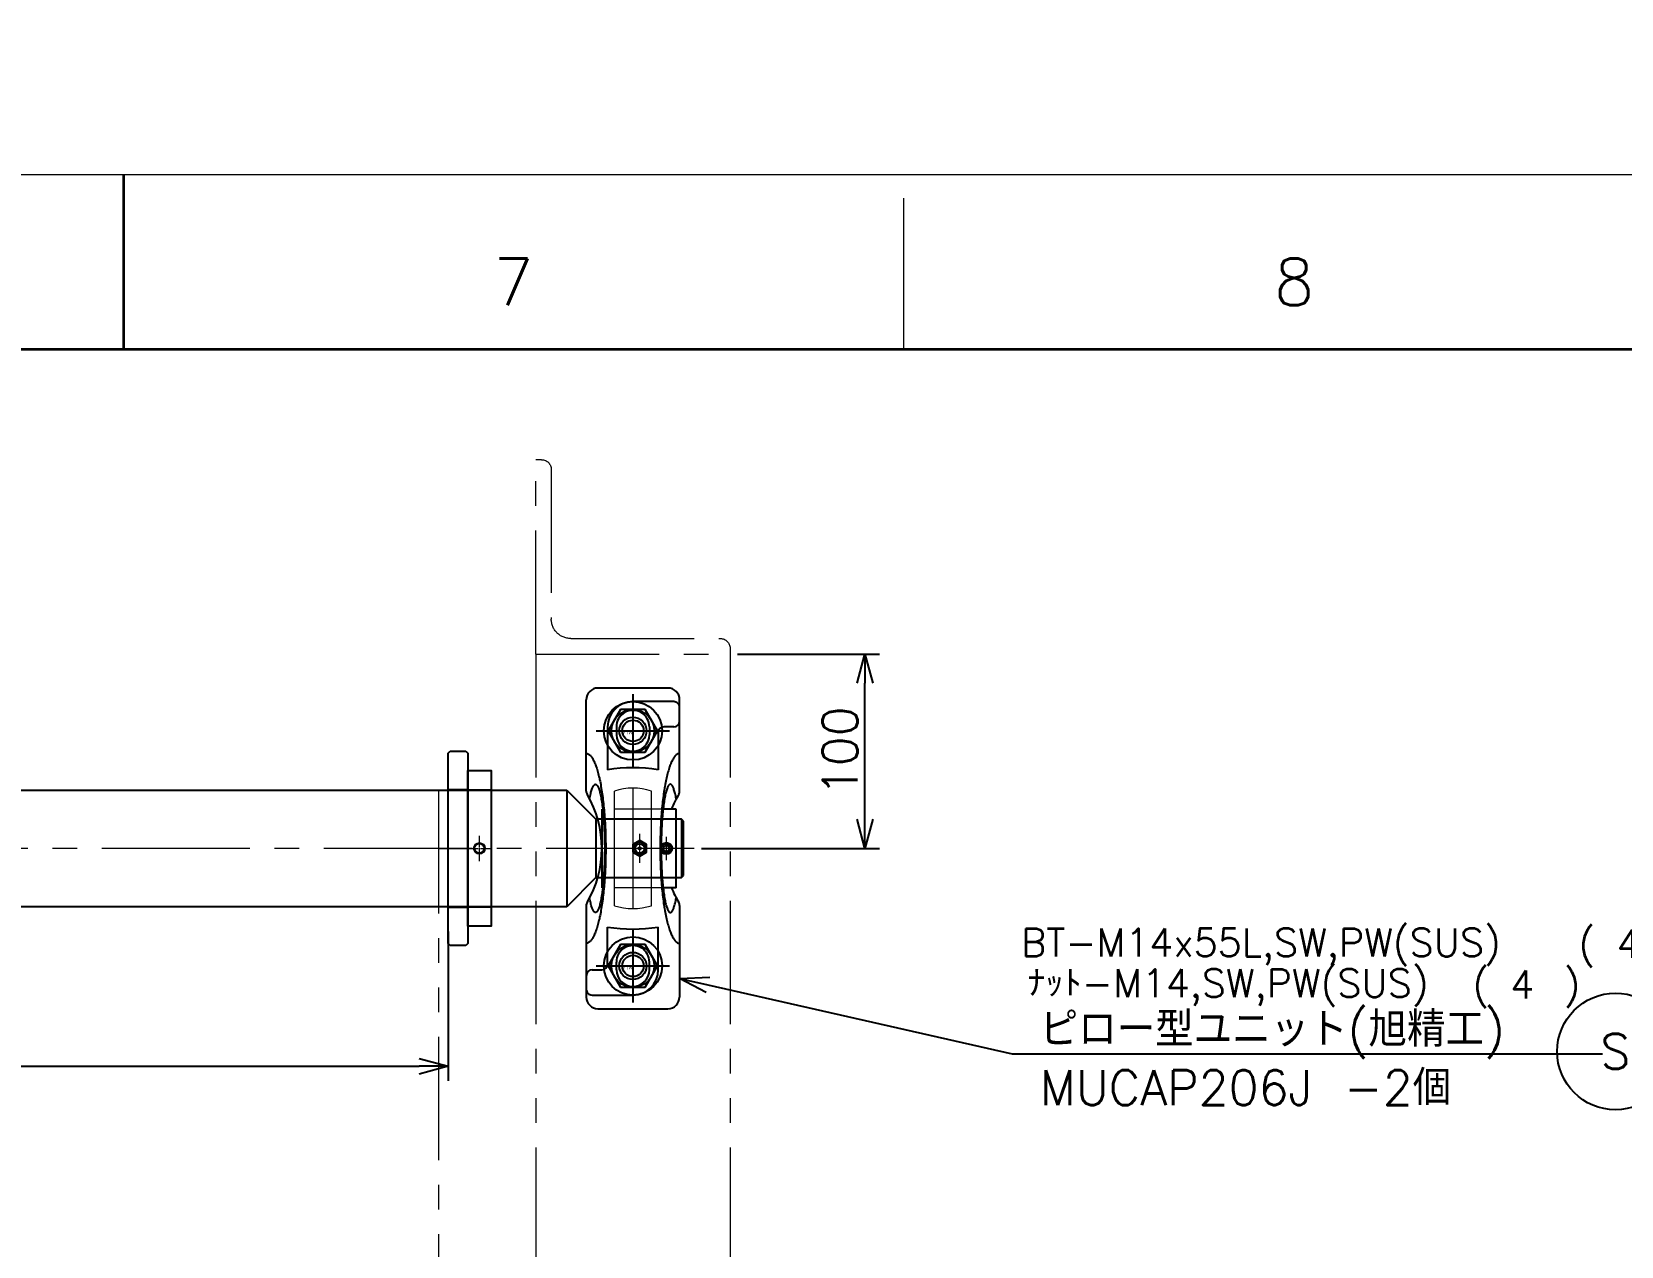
# Model space of a CAD drawing. Header units: millimetres. Extents: x -8731 to 85711, y -14522 to 31379.
# Drawn here: x 35277 to 36095, y 3268 to 3893 of the extents above; entities that cross this region are included whole.
import ezdxf
from ezdxf import colors
from ezdxf.entities.mleader import LeaderData, LeaderLine
from ezdxf.enums import TextEntityAlignment as Align
from ezdxf.math import Vec2, Vec3

# ---------------------------------------------------------------- set-up
doc = ezdxf.new("R2010")
doc.units = ezdxf.units.MM
doc.header["$LTSCALE"] = 4
doc.header["$PDMODE"] = 99
doc.header["$PDSIZE"] = 1
for name, pattern in [('CENTER2', [28.575, 19.05, -3.175, 3.175, -3.175]), ('HIDDEN', [9.525, 6.35, -3.175]), ('HIDDEN2', [4.7625, 3.175, -1.5875]), ('PHANTOM2', [31.75, 15.875, -3.175, 3.175, -3.175, 3.175, -3.175])]:
    doc.linetypes.add(name, pattern=pattern)
for name, color, linetype, lineweight in [('01_NORMAL', 7, 'Continuous', 25), ('02_SLIM', 4, 'Continuous', 13), ('03_かくれ線', 6, 'HIDDEN2', 13), ('04_HIDDEN', 2, 'HIDDEN', 13), ('04_中心線', 1, 'CENTER2', 9), ('05_CENTER', 4, 'CENTER2', 13), ('06_PHANTOM', 2, 'PHANTOM2', 13), ('07_TEXT', 3, 'Continuous', 13), ('08_DIM', 3, 'Continuous', 13), ('90_FRAME', 5, 'Continuous', 35)]:
    doc.layers.add(name, color=color, linetype=linetype, lineweight=lineweight)
doc.layers.add('10_DRAFT', color=8, linetype='Continuous', lineweight=0, plot=False)
doc.layers.add('91_BLANK', color=5, linetype='Continuous', lineweight=0, plot=False)
doc.styles.add('KANJI0', font='txt.shx', dxfattribs={"width": 0.9, "height": 30, "bigfont": 'bigfont'})
doc.styles.add('KSS_TXT', font='txt.shx', dxfattribs={"bigfont": 'extfont2.shx'})
doc.styles.get("Standard").update_dxf_attribs({"font": 'txt.shx', "bigfont": 'extfont2.shx'})
doc.dimstyles.new('KSS_DIM', dxfattribs={"dimscale": 3, "dimtxt": 3, "dimasz": 2.5, "dimexe": 1.25, "dimexo": 0.625, "dimtad": 1, "dimdsep": 46, "dimtxsty": 'KSS_TXT', "dimblk": 'OPEN30', "dimcen": 0, "dimazin": 2, "dimtfac": 0.75, "dimtmove": 0, "dimatfit": 3, "dimldrblk": 'OPEN30', "dimfxl": 1, "dimtolj": 1, "dimarcsym": 0})

# ---------------------------------------------------------------- blocks, each defined once
blk = doc.blocks.new('AM_BALLOON1')
at = {"transparency": 16777216}
blk.add_circle((0, 0), 5, dxfattribs=at)
blk.add_attdef('B_NUMBER', text='', height=3, dxfattribs=at).set_placement((0, 0), align=Align.MIDDLE_CENTER)
blk = doc.blocks.new('_OPEN')
at = {"color": 0, "linetype": 'ByBlock'}
for p, q in [((-1, 0.167), (0, 0)), ((0, 0), (-1, -0.167)), ((0, 0), (-1, 0))]:
    blk.add_line(p, q, dxfattribs=at)
blk = doc.blocks.new('M14Nv_1_1_1')
at = {"color": 0, "linetype": 'CENTER2'}
for p, q in [((0, -18.89), (0, 18.89)), ((18.89, 0), (-18.89, 0))]:
    blk.add_line(p, q, dxfattribs=at)
at = {"color": 0}
for p, q in [((-6.35, 11), (-12.7, 0)), ((6.35, 11), (-6.35, 11)), ((12.7, 0), (6.35, 11)), ((-12.7, 0), (-6.35, -11)), ((6.35, -11), (12.7, 0)), ((-6.35, -11), (6.35, -11))]:
    blk.add_line(p, q, dxfattribs=at)
for radius in [15, 11, 7, 5.5]:
    blk.add_circle((0, 0), radius, dxfattribs=at)
at = {"layer": '10_DRAFT', "ltscale": 3, "style": 'KANJI0', "width": 0.82}
blk.add_text('Ｍ１４', height=1.5, dxfattribs=at).set_placement((0.39, 0.1))
blk = doc.blocks.new('MUCAP206Jc_1_1_1')
at = {"color": 0}
for p, q in [((-82.5, 18), (-82.5, -18)), ((-29.39, 24), (-76.5, 24)), ((-75.5, 21), (-75.5, 0)), ((-62.5, 21), (-62.5, 16)), ((29.39, 24), (76.5, 24)), ((82.5, -18), (82.5, 18)), ((-62.5, 8.5), (-58.5, 8.5)), ((-59.5, 13), (-40.48, 13)), ((-20.25, 15.9), (20.25, 15.9)), ((-20.25, 15.53), (-20.25, 15.9)), ((20.25, 15.53), (20.25, 15.9)), ((62.5, 13), (40.48, 13)), ((62.5, 8.5), (58.5, 8.5)), ((75.5, -21), (75.5, 0)), ((-62.5, -8.5), (-58.5, -8.5)), ((-62.5, -13), (-40.48, -13)), ((-20.25, -22.2), (-20.25, -15.53)), ((20.25, -22.2), (20.25, -15.53)), ((59.5, -13), (40.48, -13)), ((62.5, -8.5), (58.5, -8.5)), ((62.5, -21), (62.5, -16)), ((-29.39, -24), (-76.5, -24)), ((-20.25, -22.2), (20.25, -22.2)), ((29.39, -24), (76.5, -24))]:
    blk.add_line(p, q, dxfattribs=at)
for points in [[(-2.02, 0), (-4.04, -3.5), (-2.02, -7), (2.02, -7), (4.04, -3.5), (2.02, 0)], [(-0.87, -15.7), (-1.73, -17.2), (-0.87, -18.7), (0.87, -18.7), (1.73, -17.2), (0.87, -15.7)]]:
    blk.add_lwpolyline(points, close=True, dxfattribs=at)
for points in [[(48.83, 24, 0), (48.82, 23.75, 0), (48.77, 23.51, 0), (48.7, 23.26, 0), (48.6, 23.02, 0), (48.46, 22.78, 0), (48.3, 22.53, 0), (48.11, 22.29, 0), (47.89, 22.05, 0), (47.64, 21.81, 0), (47.37, 21.57, 0), (47.06, 21.33, 0), (46.73, 21.1, 0), (46.37, 20.86, 0), (45.98, 20.63, 0), (45.56, 20.4, 0), (45.11, 20.17, 0), (44.64, 19.95, 0), (44.14, 19.72, 0), (43.62, 19.5, 0), (43.07, 19.29, 0), (42.49, 19.07, 0), (41.88, 18.86, 0), (41.26, 18.65, 0), (40.6, 18.44, 0), (39.92, 18.24, 0), (39.22, 18.04, 0), (38.5, 17.85, 0), (37.75, 17.66, 0), (36.98, 17.47, 0), (36.18, 17.28, 0), (35.37, 17.11, 0), (34.53, 16.93, 0), (33.67, 16.76, 0), (32.79, 16.59, 0), (31.9, 16.43, 0), (30.98, 16.27, 0), (30.04, 16.12, 0), (29.09, 15.97, 0), (28.12, 15.82, 0), (27.13, 15.68, 0), (26.12, 15.55, 0), (25.1, 15.42, 0), (24.07, 15.3, 0), (23.02, 15.18, 0), (21.96, 15.07, 0), (20.88, 14.96, 0), (19.79, 14.86, 0), (18.69, 14.76, 0), (17.57, 14.67, 0), (16.45, 14.58, 0), (15.32, 14.51, 0), (14.17, 14.43, 0), (13.02, 14.36, 0), (11.87, 14.3, 0), (10.7, 14.24, 0), (9.53, 14.19, 0), (8.35, 14.15, 0), (7.17, 14.11, 0), (5.98, 14.07, 0), (4.79, 14.05, 0), (3.59, 14.03, 0), (2.4, 14.01, 0), (1.2, 14, 0), (0, 14, 0), (-1.2, 14, 0), (-2.4, 14.01, 0), (-3.59, 14.03, 0), (-4.79, 14.05, 0), (-5.98, 14.07, 0), (-7.17, 14.11, 0), (-8.35, 14.15, 0), (-9.53, 14.19, 0), (-10.7, 14.24, 0), (-11.87, 14.3, 0), (-13.02, 14.36, 0), (-14.17, 14.43, 0), (-15.32, 14.51, 0), (-16.45, 14.58, 0), (-17.57, 14.67, 0), (-18.69, 14.76, 0), (-19.79, 14.86, 0), (-20.88, 14.96, 0), (-21.96, 15.07, 0), (-23.02, 15.18, 0), (-24.07, 15.3, 0), (-25.1, 15.42, 0), (-26.12, 15.55, 0), (-27.13, 15.68, 0), (-28.12, 15.82, 0), (-29.09, 15.97, 0), (-30.04, 16.12, 0), (-30.98, 16.27, 0), (-31.9, 16.43, 0), (-32.79, 16.59, 0), (-33.67, 16.76, 0), (-34.53, 16.93, 0), (-35.37, 17.11, 0), (-36.18, 17.28, 0), (-36.98, 17.47, 0), (-37.75, 17.66, 0), (-38.5, 17.85, 0), (-39.22, 18.04, 0), (-39.92, 18.24, 0), (-40.6, 18.44, 0), (-41.26, 18.65, 0), (-41.88, 18.86, 0), (-42.49, 19.07, 0), (-43.07, 19.29, 0), (-43.62, 19.5, 0), (-44.14, 19.72, 0), (-44.64, 19.95, 0), (-45.11, 20.17, 0), (-45.56, 20.4, 0), (-45.98, 20.63, 0), (-46.37, 20.86, 0), (-46.73, 21.1, 0), (-47.06, 21.33, 0), (-47.37, 21.57, 0), (-47.64, 21.81, 0), (-47.89, 22.05, 0), (-48.11, 22.29, 0), (-48.3, 22.53, 0), (-48.46, 22.78, 0), (-48.6, 23.02, 0), (-48.7, 23.26, 0), (-48.77, 23.51, 0), (-48.82, 23.75, 0), (-48.83, 24, 0)], [(25.5, 22.27, 0), (26.23, 22.14, 0), (26.92, 22, 0), (27.57, 21.87, 0), (28.2, 21.73, 0), (28.78, 21.58, 0), (29.33, 21.43, 0), (29.85, 21.28, 0), (30.33, 21.13, 0), (30.77, 20.98, 0), (31.17, 20.82, 0), (31.53, 20.66, 0), (31.86, 20.5, 0), (32.14, 20.34, 0), (32.38, 20.18, 0), (32.59, 20.01, 0), (32.75, 19.85, 0), (32.87, 19.68, 0), (32.95, 19.51, 0), (33, 19.35, 0), (32.99, 19.18, 0), (32.95, 19.01, 0), (32.87, 18.85, 0), (32.75, 18.68, 0), (32.58, 18.51, 0), (32.38, 18.35, 0), (32.13, 18.19, 0), (31.85, 18.02, 0), (31.52, 17.86, 0), (31.16, 17.7, 0), (30.75, 17.55, 0), (30.31, 17.39, 0), (29.83, 17.24, 0), (29.32, 17.09, 0), (28.76, 16.94, 0), (28.18, 16.8, 0), (27.55, 16.66, 0), (26.89, 16.52, 0), (26.2, 16.39, 0), (25.48, 16.26, 0), (24.72, 16.13, 0), (23.94, 16.01, 0), (23.12, 15.89, 0), (22.28, 15.77, 0), (21.4, 15.66, 0), (20.5, 15.56, 0), (19.58, 15.45, 0), (18.63, 15.36, 0), (17.66, 15.27, 0), (16.66, 15.18, 0), (15.65, 15.1, 0), (14.61, 15.02, 0), (13.56, 14.95, 0), (12.49, 14.88, 0), (11.4, 14.82, 0), (10.3, 14.77, 0), (9.19, 14.72, 0), (8.07, 14.67, 0), (6.93, 14.64, 0), (5.79, 14.6, 0), (4.64, 14.58, 0), (3.49, 14.56, 0), (2.33, 14.54, 0), (1.16, 14.53, 0), (0, 14.53, 0), (-1.16, 14.53, 0), (-2.33, 14.54, 0), (-3.49, 14.56, 0), (-4.64, 14.58, 0), (-5.79, 14.6, 0), (-6.93, 14.64, 0), (-8.07, 14.67, 0), (-9.19, 14.72, 0), (-10.3, 14.77, 0), (-11.4, 14.82, 0), (-12.49, 14.88, 0), (-13.56, 14.95, 0), (-14.61, 15.02, 0), (-15.65, 15.1, 0), (-16.66, 15.18, 0), (-17.66, 15.27, 0), (-18.63, 15.36, 0), (-19.58, 15.45, 0), (-20.5, 15.56, 0), (-21.4, 15.66, 0), (-22.28, 15.77, 0), (-23.12, 15.89, 0), (-23.94, 16.01, 0), (-24.72, 16.13, 0), (-25.48, 16.26, 0), (-26.2, 16.39, 0), (-26.89, 16.52, 0), (-27.55, 16.66, 0), (-28.18, 16.8, 0), (-28.76, 16.94, 0), (-29.32, 17.09, 0), (-29.83, 17.24, 0), (-30.31, 17.39, 0), (-30.75, 17.55, 0), (-31.16, 17.7, 0), (-31.52, 17.86, 0), (-31.85, 18.02, 0), (-32.13, 18.19, 0), (-32.38, 18.35, 0), (-32.58, 18.51, 0), (-32.75, 18.68, 0), (-32.87, 18.85, 0), (-32.95, 19.01, 0), (-32.99, 19.18, 0), (-33, 19.35, 0), (-32.95, 19.51, 0), (-32.87, 19.68, 0), (-32.75, 19.85, 0), (-32.59, 20.01, 0), (-32.38, 20.18, 0), (-32.14, 20.34, 0), (-31.86, 20.5, 0), (-31.53, 20.66, 0), (-31.17, 20.82, 0), (-30.77, 20.98, 0), (-30.33, 21.13, 0), (-29.85, 21.28, 0), (-29.33, 21.43, 0), (-28.78, 21.58, 0), (-28.2, 21.73, 0), (-27.57, 21.87, 0), (-26.92, 22, 0), (-26.23, 22.14, 0), (-25.5, 22.27, 0)], [(48.83, -24, 0), (48.82, -23.75, 0), (48.77, -23.51, 0), (48.7, -23.26, 0), (48.6, -23.02, 0), (48.46, -22.78, 0), (48.3, -22.53, 0), (48.11, -22.29, 0), (47.89, -22.05, 0), (47.64, -21.81, 0), (47.37, -21.57, 0), (47.06, -21.33, 0), (46.73, -21.1, 0), (46.37, -20.86, 0), (45.98, -20.63, 0), (45.56, -20.4, 0), (45.11, -20.17, 0), (44.64, -19.95, 0), (44.14, -19.72, 0), (43.62, -19.5, 0), (43.07, -19.29, 0), (42.49, -19.07, 0), (41.88, -18.86, 0), (41.26, -18.65, 0), (40.6, -18.44, 0), (39.92, -18.24, 0), (39.22, -18.04, 0), (38.5, -17.85, 0), (37.75, -17.66, 0), (36.98, -17.47, 0), (36.18, -17.28, 0), (35.37, -17.11, 0), (34.53, -16.93, 0), (33.67, -16.76, 0), (32.79, -16.59, 0), (31.9, -16.43, 0), (30.98, -16.27, 0), (30.04, -16.12, 0), (29.09, -15.97, 0), (28.12, -15.82, 0), (27.13, -15.69, 0), (26.12, -15.55, 0), (25.1, -15.42, 0), (24.07, -15.3, 0), (23.02, -15.18, 0), (21.96, -15.07, 0), (20.88, -14.96, 0), (19.79, -14.86, 0), (18.69, -14.76, 0), (17.57, -14.67, 0), (16.45, -14.59, 0), (15.32, -14.51, 0), (14.17, -14.43, 0), (13.02, -14.36, 0), (11.87, -14.3, 0), (10.7, -14.24, 0), (9.53, -14.19, 0), (8.35, -14.15, 0), (7.17, -14.11, 0), (5.98, -14.08, 0), (4.79, -14.05, 0), (3.59, -14.03, 0), (2.4, -14.01, 0), (1.2, -14, 0), (0, -14, 0), (-1.2, -14, 0), (-2.4, -14.01, 0), (-3.59, -14.03, 0), (-4.79, -14.05, 0), (-5.98, -14.08, 0), (-7.17, -14.11, 0), (-8.35, -14.15, 0), (-9.53, -14.19, 0), (-10.7, -14.24, 0), (-11.87, -14.3, 0), (-13.02, -14.36, 0), (-14.17, -14.43, 0), (-15.32, -14.51, 0), (-16.45, -14.59, 0), (-17.57, -14.67, 0), (-18.69, -14.76, 0), (-19.79, -14.86, 0), (-20.88, -14.96, 0), (-21.96, -15.07, 0), (-23.02, -15.18, 0), (-24.07, -15.3, 0), (-25.1, -15.42, 0), (-26.12, -15.55, 0), (-27.13, -15.69, 0), (-28.12, -15.82, 0), (-29.09, -15.97, 0), (-30.04, -16.12, 0), (-30.98, -16.27, 0), (-31.9, -16.43, 0), (-32.79, -16.59, 0), (-33.67, -16.76, 0), (-34.53, -16.93, 0), (-35.37, -17.11, 0), (-36.18, -17.28, 0), (-36.98, -17.47, 0), (-37.75, -17.66, 0), (-38.5, -17.85, 0), (-39.22, -18.04, 0), (-39.92, -18.24, 0), (-40.6, -18.44, 0), (-41.26, -18.65, 0), (-41.88, -18.86, 0), (-42.49, -19.07, 0), (-43.07, -19.29, 0), (-43.62, -19.5, 0), (-44.14, -19.72, 0), (-44.64, -19.95, 0), (-45.11, -20.17, 0), (-45.56, -20.4, 0), (-45.98, -20.63, 0), (-46.37, -20.86, 0), (-46.73, -21.1, 0), (-47.06, -21.33, 0), (-47.37, -21.57, 0), (-47.64, -21.81, 0), (-47.89, -22.05, 0), (-48.11, -22.29, 0), (-48.3, -22.53, 0), (-48.46, -22.78, 0), (-48.6, -23.02, 0), (-48.7, -23.26, 0), (-48.77, -23.51, 0), (-48.82, -23.75, 0), (-48.83, -24, 0)], [(25.5, -22.27, 0), (26.23, -22.14, 0), (26.92, -22, 0), (27.57, -21.87, 0), (28.2, -21.73, 0), (28.78, -21.58, 0), (29.33, -21.43, 0), (29.85, -21.28, 0), (30.33, -21.13, 0), (30.77, -20.98, 0), (31.17, -20.82, 0), (31.53, -20.66, 0), (31.86, -20.5, 0), (32.14, -20.34, 0), (32.38, -20.18, 0), (32.59, -20.01, 0), (32.75, -19.85, 0), (32.87, -19.68, 0), (32.95, -19.51, 0), (33, -19.35, 0), (32.99, -19.18, 0), (32.95, -19.01, 0), (32.87, -18.85, 0), (32.75, -18.68, 0), (32.58, -18.51, 0), (32.38, -18.35, 0), (32.13, -18.19, 0), (31.85, -18.02, 0), (31.52, -17.86, 0), (31.16, -17.71, 0), (30.75, -17.55, 0), (30.31, -17.39, 0), (29.83, -17.24, 0), (29.32, -17.09, 0), (28.76, -16.95, 0), (28.18, -16.8, 0), (27.55, -16.66, 0), (26.89, -16.52, 0), (26.2, -16.39, 0), (25.48, -16.26, 0), (24.72, -16.13, 0), (23.94, -16.01, 0), (23.12, -15.89, 0), (22.28, -15.77, 0), (21.4, -15.66, 0), (20.5, -15.56, 0), (19.58, -15.45, 0), (18.63, -15.36, 0), (17.66, -15.27, 0), (16.66, -15.18, 0), (15.65, -15.1, 0), (14.61, -15.02, 0), (13.56, -14.95, 0), (12.49, -14.88, 0), (11.4, -14.82, 0), (10.3, -14.77, 0), (9.19, -14.72, 0), (8.07, -14.68, 0), (6.93, -14.64, 0), (5.79, -14.6, 0), (4.64, -14.58, 0), (3.49, -14.56, 0), (2.33, -14.54, 0), (1.16, -14.53, 0), (0, -14.53, 0), (-1.16, -14.53, 0), (-2.33, -14.54, 0), (-3.49, -14.56, 0), (-4.64, -14.58, 0), (-5.79, -14.6, 0), (-6.93, -14.64, 0), (-8.07, -14.68, 0), (-9.19, -14.72, 0), (-10.3, -14.77, 0), (-11.4, -14.82, 0), (-12.49, -14.88, 0), (-13.56, -14.95, 0), (-14.61, -15.02, 0), (-15.65, -15.1, 0), (-16.66, -15.18, 0), (-17.66, -15.27, 0), (-18.63, -15.36, 0), (-19.58, -15.45, 0), (-20.5, -15.56, 0), (-21.4, -15.66, 0), (-22.28, -15.77, 0), (-23.12, -15.89, 0), (-23.94, -16.01, 0), (-24.72, -16.13, 0), (-25.48, -16.26, 0), (-26.2, -16.39, 0), (-26.89, -16.52, 0), (-27.55, -16.66, 0), (-28.18, -16.8, 0), (-28.76, -16.95, 0), (-29.32, -17.09, 0), (-29.83, -17.24, 0), (-30.31, -17.39, 0), (-30.75, -17.55, 0), (-31.16, -17.71, 0), (-31.52, -17.86, 0), (-31.85, -18.02, 0), (-32.13, -18.19, 0), (-32.38, -18.35, 0), (-32.58, -18.51, 0), (-32.75, -18.68, 0), (-32.87, -18.85, 0), (-32.95, -19.01, 0), (-32.99, -19.18, 0), (-33, -19.35, 0), (-32.95, -19.51, 0), (-32.87, -19.68, 0), (-32.75, -19.85, 0), (-32.59, -20.01, 0), (-32.38, -20.18, 0), (-32.14, -20.34, 0), (-31.86, -20.5, 0), (-31.53, -20.66, 0), (-31.17, -20.82, 0), (-30.77, -20.98, 0), (-30.33, -21.13, 0), (-29.85, -21.28, 0), (-29.33, -21.43, 0), (-28.78, -21.58, 0), (-28.2, -21.73, 0), (-27.57, -21.87, 0), (-26.92, -22, 0), (-26.23, -22.14, 0), (-25.5, -22.27, 0)]]:
    blk.add_polyline3d(points, dxfattribs=at)
for centre, radius in [((0, -3.5), 3.3), ((0, -3.5), 2.4), ((0, -3.5), 0.555), ((0, -17.2), 3), ((0, -17.2), 2.45)]:
    blk.add_circle(centre, radius, dxfattribs=at)
for centre, radius, start, end in [((-76.5, 18), 6, 90, 180), ((-72.5, 21), 3, 90, 180), ((-65.5, 21), 3, 0, 90), ((-29.39, 21), 3, 59.54969, 90), ((0, 71), 55, 239.54969, 300.45031), ((29.39, 21), 3, 90, 120.45031), ((76.5, 18), 6, 0, 90), ((-62.5, 0), 8.5, 90, 270), ((-59.5, 16), 3, 180, 270), ((-58.5, 0), 8.5, 270, 90), ((41.5, 0), 83, 170.98886, 189.01114), ((-41.5, 0), 83, 350.98886, 9.01114), ((58.5, 0), 8.5, 90, 270), ((62.5, 0), 13, 0, 90), ((62.5, 0), 8.5, 270, 90), ((-62.5, 0), 13, 180, 270), ((59.5, -16), 3, 0, 90), ((-76.5, -18), 6, 180, 270), ((-29.39, -21), 3, 270, 300.45031), ((0, -71), 55, 111.60353, 120.45031), ((0, -71), 55, 59.54969, 68.39647), ((29.39, -21), 3, 239.54969, 270), ((65.5, -21), 3, 180, 270), ((72.5, -21), 3, 270, 0), ((76.5, -18), 6, 270, 0)]:
    blk.add_arc(centre, radius, start, end, dxfattribs=at)
at = {"layer": '04_HIDDEN', "color": 0}
for p, q in [((-20.25, -15.53), (-20.25, 15.53)), ((-15, -22.2), (-15, 15.9)), ((15, -22.2), (15, 15.9)), ((20.25, -15.53), (20.25, 15.53))]:
    blk.add_line(p, q, dxfattribs=at)
at = {"layer": '05_CENTER', "color": 0}
for p, q in [((-60.5, -12.34), (-60.5, 12.34)), ((60.5, -12.34), (60.5, 12.34)), ((-75.83, 0), (-45.17, 0)), ((75.83, 0), (45.17, 0)), ((-7.51, -3.5), (7.51, -3.5)), ((-6, -17.2), (6, -17.2))]:
    blk.add_line(p, q, dxfattribs=at)
at = {"layer": '10_DRAFT'}
for p, q in [((-29.51, 9.5), (29.51, 9.5)), ((0, -22.2), (0, 15.9)), ((31, 0), (-31, 0)), ((-29.51, -9.5), (29.51, -9.5))]:
    blk.add_line(p, q, dxfattribs=at)
for start, end in [(162.15448, 197.84552), (342.15448, 17.84552)]:
    blk.add_arc((0, 0), 31, start, end, dxfattribs=at)
blk = doc.blocks.new('A$C0EEF42D0_1_1')
at = {"color": 4, "rotation": 270}
blk.add_blockref('MUCAP206Jc_1_1_1', (0, -60.5), dxfattribs=at)
for p in [(0, 0), (0, -121)]:
    blk.add_blockref('M14Nv_1_1_1', p)
blk = doc.blocks.new('A$C448B04A9_1_1_1')
at = {"color": 0}
for p, q in [((3, 100), (0, 100)), ((0, 0), (0, 100)), ((8, 18), (8, 95)), ((0, 0), (100, 0)), ((95, 8), (18, 8)), ((100, 3), (100, 0))]:
    blk.add_line(p, q, dxfattribs=at)
for centre, radius, start, end in [((3, 95), 5, 0, 90), ((18, 18), 10, 180, 270), ((95, 3), 5, 0, 90)]:
    blk.add_arc(centre, radius, start, end, dxfattribs=at)
blk = doc.blocks.new('_Open30')
at = {"color": 0, "linetype": 'ByBlock', "lineweight": -2}
for p, q in [((-1, 0.268), (0, 0)), ((0, 0), (-1, -0.268)), ((0, 0), (-1, 0))]:
    blk.add_line(p, q, dxfattribs=at)
blk = doc.blocks.new('*D3802')
at = {"layer": '08_DIM', "color": 0, "lineweight": -2, "transparency": 16777216}
for p, q in [((33581.05, 3430.42), (33581.05, 3353.56)), ((35491.05, 3430.42), (35491.05, 3353.56)), ((33596.05, 3361.06), (35476.05, 3361.06))]:
    blk.add_line(p, q, dxfattribs=at)
at = {"layer": 'Defpoints', "color": 0, "transparency": 16777216}
for p in [(33581.05, 3434.17), (35491.05, 3434.17), (35491.05, 3361.06)]:
    blk.add_point(p, dxfattribs=at)
at = {"layer": '08_DIM', "color": 0, "lineweight": -2, "transparency": 16777216, "xscale": 15, "yscale": 15, "zscale": 15, "rotation": 180}
blk.add_blockref('_Open30', (33581.05, 3361.06), dxfattribs=at)
at = {"layer": '08_DIM', "color": 0, "lineweight": -2, "transparency": 16777216, "xscale": 15, "yscale": 15, "zscale": 15}
blk.add_blockref('_Open30', (35491.05, 3361.06), dxfattribs=at)
at = {"layer": '08_DIM', "color": 0, "transparency": 16777216, "char_height": 18, "attachment_point": 5, "style": 'KSS_TXT'}
for s, insert in [('\\A1;1910', (34536.05, 3373.81)), ('\\A1;(スナップ軸③幅)', (34536.05, 3348.31))]:
    blk.add_mtext(s, dxfattribs=dict(at, insert=insert))
blk = doc.blocks.new('*D3807')
at = {"layer": '08_DIM', "color": 0, "lineweight": -2, "transparency": 16777216}
for p, q in [((35639.8, 3573.17), (35712.93, 3573.17)), ((35705.43, 3488.17), (35705.43, 3558.17)), ((35621.34, 3473.17), (35712.93, 3473.17))]:
    blk.add_line(p, q, dxfattribs=at)
at = {"layer": 'Defpoints', "color": 0, "transparency": 16777216}
for p in [(35636.05, 3573.17), (35705.43, 3573.17), (35617.59, 3473.17)]:
    blk.add_point(p, dxfattribs=at)
at = {"layer": '08_DIM', "color": 0, "lineweight": -2, "transparency": 16777216, "xscale": 15, "yscale": 15, "zscale": 15}
for p, rotation in [((35705.43, 3573.17), 90), ((35705.43, 3473.17), 270)]:
    blk.add_blockref('_Open30', p, dxfattribs=dict(at, rotation=rotation))
at = {"layer": '08_DIM', "color": 0, "transparency": 16777216, "insert": (35692.68, 3523.17), "char_height": 18, "attachment_point": 5, "rotation": 90, "style": 'KSS_TXT'}
blk.add_mtext('\\A1;100', dxfattribs=at)
blk = doc.blocks.new('*U7')
at = {"layer": '07_TEXT', "color": 0, "style": 'KSS_TXT'}
for s, p in [('(', (61.63, 0.87)), (')', (71.4, 0.87))]:
    blk.add_text(s, height=3, dxfattribs=at).set_placement(p)
blk.add_attdef('補助材料名', (1.87, 1), '', height=3, dxfattribs=at)
blk.add_attdef('個数', text='', height=3, dxfattribs=at).set_placement((66.99, 0.87), align=Align.CENTER)
blk = doc.blocks.new('*U8')
at = {"layer": '07_TEXT', "color": 0, "style": 'KSS_TXT'}
for s, p in [('(', (49.58, 0.87)), (')', (59.35, 0.87))]:
    blk.add_text(s, height=3, dxfattribs=at).set_placement(p)
blk.add_attdef('補助材料名', (1.87, 1), '', height=3, dxfattribs=at)
blk.add_attdef('個数', text='', height=3, dxfattribs=at).set_placement((54.94, 0.87), align=Align.CENTER)
blk = doc.blocks.new('*U4513')
at = {"layer": '04_中心線', "color": 0, "linetype": 'CENTER2', "transparency": 16777216}
for p, q in [((-6.5, 0), (-0.6, 0)), ((0, 0.6), (0, 6.5)), ((0.6, 0), (6.5, 0)), ((0, -6.5), (0, -0.6))]:
    blk.add_line(p, q, dxfattribs=at)
at = {"layer": '04_中心線', "color": 0, "linetype": 'Continuous', "transparency": 16777216}
for p, q in [((-0.3, 0), (0.3, 0)), ((0, -0.3), (0, 0.3))]:
    blk.add_line(p, q, dxfattribs=at)

msp = doc.modelspace()

# ---------------------------------------------------------------- linework, layer by layer
at = {"color": 0}
for p, q in [((35552.04973, 3503.17419), (35567.04973, 3488.17419)), ((35552.04973, 3503.17419), (35552.04973, 3443.17419)), ((35567.04973, 3488.17419), (35567.04973, 3458.17419)), ((35611.04973, 3488.17419), (35567.04973, 3488.17419)), ((35612.04973, 3487.17419), (35611.04973, 3488.17419)), ((35612.04973, 3459.17419), (35612.04973, 3487.17419)), ((35567.04973, 3458.17419), (35552.04973, 3443.17419)), ((35567.04973, 3458.17419), (35611.04973, 3458.17419)), ((35611.04973, 3458.17419), (35612.04973, 3459.17419))]:
    msp.add_line(p, q, dxfattribs=at)
msp.add_line((35611.04973, 3488.17419), (35611.04973, 3458.17419))
msp.add_lwpolyline([(35501.04973, 3433.17419), (35501.04973, 3513.17419), (35513.04973, 3513.17419), (35513.04973, 3433.17419)], close=True)
for points in [[(33520.04973, 3503.17419), (35552.04973, 3503.17419)], [(35552.04973, 3443.17419), (33520.04973, 3443.17419)]]:
    msp.add_lwpolyline(points, dxfattribs=at)
msp.add_circle((35507.04973, 3473.17419), 2.5)
at = {"layer": '01_NORMAL'}
for p, q in [((35491.04973, 3522.17419), (35492.04973, 3523.17419)), ((35491.04973, 3424.17419), (35491.04973, 3522.17419)), ((35492.04973, 3523.17419), (35500.04973, 3523.17419)), ((35500.04973, 3523.17419), (35501.04973, 3522.17419)), ((35501.04973, 3522.17419), (35501.04973, 3424.17419)), ((35492.04973, 3423.17419), (35491.04973, 3424.17419)), ((35500.04973, 3423.17419), (35492.04973, 3423.17419)), ((35501.04973, 3424.17419), (35500.04973, 3423.17419))]:
    msp.add_line(p, q, dxfattribs=at)
at = {"layer": '02_SLIM'}
msp.add_circle((35507.04973, 3473.17419), 3, dxfattribs=at)
at = {"layer": '03_かくれ線'}
for p, q in [((35501.04973, 3503.42419), (35513.04973, 3503.42419)), ((35501.04973, 3442.92419), (35513.04973, 3442.92419))]:
    msp.add_line(p, q, dxfattribs=at)
at = {"layer": '04_HIDDEN'}
for p, q in [((35491.04973, 3503.67419), (35501.04973, 3503.67419)), ((35491.04973, 3442.67419), (35501.04973, 3442.67419))]:
    msp.add_line(p, q, dxfattribs=at)
at = {"layer": '05_CENTER'}
for p, q in [((35617.58846, 3473.17419), (33454.51099, 3473.17419)), ((35486.04973, 3473.17419), (35506.04973, 3473.17419))]:
    msp.add_line(p, q, dxfattribs=at)
at = {"layer": '06_PHANTOM'}
for p, q in [((35536.04976, 3573.17419), (35536.04976, 1792.08992)), ((35636.04976, 3573.17419), (35636.04976, 1792.08992))]:
    msp.add_line(p, q, dxfattribs=at)
at = {"layer": '06_PHANTOM', "color": 6}
msp.add_lwpolyline([(33586.04973, 856.91057), (33586.04973, 3503.17419), (35486.04973, 3503.17419), (35486.04973, 856.91057)], close=True, dxfattribs=at)
at = {"layer": '90_FRAME'}
msp.add_line((35323.8686, 3819.72391), (35323.8686, 3729.95234), dxfattribs=at)
at = {"layer": '90_FRAME', "color": 4, "lineweight": 13}
msp.add_line((35725.46903, 3729.95234), (35725.46903, 3807.72391), dxfattribs=at)
at = {"layer": '90_FRAME'}
msp.add_lwpolyline([(32994.68951, 399.62898), (37653.04768, 399.62898), (37653.04768, 3729.95234), (32994.68951, 3729.95234)], close=True, dxfattribs=at)
at = {"layer": '91_BLANK'}
msp.add_lwpolyline([(32761.61409, 322.20511), (37730.81925, 322.20511), (37730.81925, 3819.72391), (32761.61409, 3819.72391)], close=True, dxfattribs=at)

# ---------------------------------------------------------------- block references
at = {"rotation": 180}
msp.add_blockref('A$C0EEF42D0_1_1', (35586.04973, 3412.67419), dxfattribs=at)
at = {"layer": '04_中心線', "linetype": 'CENTER2'}
msp.add_blockref('*U4513', (35507.04973, 3473.17419), dxfattribs=at)
at = {"layer": '06_PHANTOM', "xscale": -1, "rotation": 270}
msp.add_blockref('A$C448B04A9_1_1_1', (35536.04974, 3573.17419), dxfattribs=at)
at = {"layer": '08_DIM', "color": 15, "xscale": 4.8, "yscale": 4.8, "zscale": 4.8}
for name, p, values in [('*U7', (35776.74077, 3412.69805), {'補助材料名': 'BT-M14x55L,SW,PW(SUS)', '個数': '4'}), ('*U8', (35779.99242, 3391.82332), {'補助材料名': 'ﾅｯﾄ-M14,SW,PW(SUS)', '個数': '4'})]:
    msp.add_blockref(name, p, dxfattribs=at).add_auto_attribs(values)

# ---------------------------------------------------------------- texts
at = {"layer": '90_FRAME', "color": 0, "lineweight": 13, "style": 'KSS_TXT'}
for s, p in [('7', (35524.66881, 3745.44252)), ('8', (35926.26924, 3745.44252))]:
    msp.add_text(s, height=24, dxfattribs=at).set_placement(p, align=Align.BOTTOM_CENTER)

# ---------------------------------------------------------------- dimensions: what is measured, and where the dimension line sits
at = {"layer": '08_DIM'}
dim = msp.add_linear_dim(base=(35705.42755, 3573.17419), p1=(35617.58846, 3473.17419), p2=(35636.04974, 3573.17419), angle=90, dimstyle='KSS_DIM', override={"dimscale": 6}, dxfattribs=at)
dim.commit()
dim.dimension.update_dxf_attribs({"geometry": '*D3807', "text_midpoint": (35692.67755, 3523.17419)})
dim = msp.add_linear_dim(base=(35491.04973, 3361.06048), p1=(33581.04973, 3434.17419), p2=(35491.04973, 3434.17419), dimstyle='KSS_DIM', override={"dimscale": 6, "dimpost": '\\X(スナップ軸③幅)'}, dxfattribs=at)
dim.commit()
dim.dimension.update_dxf_attribs({"geometry": '*D3802', "text_midpoint": (34536.04973, 3373.81048)})

# ---------------------------------------------------------------- leaders
ml = msp.add_multileader_block('Standard', dxfattribs=at)
ml.set_content('AM_BALLOON1', color=256, scale=15)
ml.set_attribute('B_NUMBER', 'D', width=0)
ml.set_leader_properties(color=256, linetype='ByLayer', lineweight=-1)
ml.set_arrow_properties(name='OPEN')
ml.build(insert=Vec2(0, 0))
ml.multileader.update_dxf_attribs({"leader_type": 0, "has_dogleg": 0, "text_right_attachment_type": 6, "dogleg_length": 0, "arrow_head_size": 30, "scale": 15, "block_connection_type": 1})
ctx = ml.context
ctx.base_point, ctx.scale, ctx.char_height, ctx.arrow_head_size, ctx.landing_gap_size, ctx.plane_origin = Vec3(71378.15101, 6803.23474), 15, 60, 30, 30, Vec3(71378.15101, 6803.23474)
ctx.right_attachment, ctx.attachment_type = 6, 1
notes = []
notes.append((ctx, [(0, (0, 0, 0), (0, 0), (1, 0), 1, [])]))
ctx.block.insert = Vec3(71378.15101, 6803.23474)
ml = msp.add_multileader_block('Standard', dxfattribs=at)
ml.set_content('AM_BALLOON1', color=256, scale=8)
ml.set_attribute('B_NUMBER', 'BB', width=0)
ml.set_leader_properties(color=256, linetype='ByLayer', lineweight=-1)
ml.set_arrow_properties(name='OPEN')
ml.build(insert=Vec2(0, 0))
ml.multileader.update_dxf_attribs({"leader_type": 0, "has_dogleg": 0, "text_right_attachment_type": 6, "dogleg_length": 0, "arrow_head_size": 16, "scale": 8, "block_connection_type": 1})
ctx = ml.context
ctx.base_point, ctx.scale, ctx.char_height, ctx.arrow_head_size, ctx.landing_gap_size, ctx.plane_origin = Vec3(46325.59114, 4592.67863), 8, 32, 16, 16, Vec3(46325.59114, 4592.67863)
ctx.right_attachment, ctx.attachment_type = 6, 1
notes.append((ctx, [(0, (0, 0, 0), (0, 0), (1, 0), 1, [])]))
ctx.block.insert = Vec3(46325.59114, 4592.67863)
ml = msp.add_multileader_block('Standard', dxfattribs=at)
ml.set_content('AM_BALLOON1', color=256, scale=8)
ml.set_attribute('B_NUMBER', 'BH', width=0)
ml.set_leader_properties(color=256, linetype='ByLayer', lineweight=-1)
ml.set_arrow_properties(name='OPEN')
ml.build(insert=Vec2(0, 0))
ml.multileader.update_dxf_attribs({"leader_type": 0, "has_dogleg": 0, "text_right_attachment_type": 6, "dogleg_length": 0, "arrow_head_size": 16, "scale": 8, "block_connection_type": 1})
ctx = ml.context
ctx.base_point, ctx.scale, ctx.char_height, ctx.arrow_head_size, ctx.landing_gap_size, ctx.plane_origin = Vec3(46894.55259, 4592.54024), 8, 32, 16, 16, Vec3(46894.55259, 4592.54024)
ctx.right_attachment, ctx.attachment_type = 6, 1
notes.append((ctx, [(0, (0, 0, 0), (0, 0), (1, 0), 1, [])]))
ctx.block.insert = Vec3(46894.55259, 4592.54024)
ml = msp.add_multileader_block('Standard', dxfattribs=at)
ml.set_content('AM_BALLOON1', color=256, scale=8)
ml.set_attribute('B_NUMBER', 'BC', width=0)
ml.set_leader_properties(color=256, linetype='ByLayer', lineweight=-1)
ml.set_arrow_properties(name='OPEN')
ml.build(insert=Vec2(0, 0))
ml.multileader.update_dxf_attribs({"leader_type": 0, "has_dogleg": 0, "text_right_attachment_type": 6, "dogleg_length": 0, "arrow_head_size": 16, "scale": 8, "block_connection_type": 1})
ctx = ml.context
ctx.base_point, ctx.scale, ctx.char_height, ctx.arrow_head_size, ctx.landing_gap_size, ctx.plane_origin = Vec3(49608.5399, 4409.8042), 8, 32, 16, 16, Vec3(49608.5399, 4409.8042)
ctx.right_attachment, ctx.attachment_type = 6, 1
notes.append((ctx, [(0, (0, 0, 0), (0, 0), (1, 0), 1, [])]))
ctx.block.insert = Vec3(49608.5399, 4409.8042)
ml = msp.add_multileader_block('Standard', dxfattribs=at)
ml.set_content('AM_BALLOON1', color=256, scale=8)
ml.set_attribute('B_NUMBER', 'AS', width=0)
ml.set_leader_properties(color=256, linetype='ByLayer', lineweight=-1)
ml.set_arrow_properties(name='OPEN')
ml.build(insert=Vec2(0, 0))
ml.multileader.update_dxf_attribs({"leader_type": 0, "has_dogleg": 0, "text_right_attachment_type": 6, "dogleg_length": 0, "arrow_head_size": 16, "scale": 8, "block_connection_type": 1})
ctx = ml.context
ctx.base_point, ctx.scale, ctx.char_height, ctx.arrow_head_size, ctx.landing_gap_size, ctx.plane_origin = Vec3(49369.09934, 4301.67194), 8, 32, 16, 16, Vec3(49369.09934, 4301.67194)
ctx.right_attachment, ctx.attachment_type = 6, 1
notes.append((ctx, [(0, (0, 0, 0), (0, 0), (1, 0), 1, [])]))
ctx.block.insert = Vec3(49369.09934, 4301.67194)
ml = msp.add_multileader_block('Standard', dxfattribs=at)
ml.set_content('AM_BALLOON1', color=256, scale=8)
ml.set_attribute('B_NUMBER', 'BG', width=0)
ml.set_leader_properties(color=256, linetype='ByLayer', lineweight=-1)
ml.set_arrow_properties(name='OPEN')
ml.build(insert=Vec2(0, 0))
ml.multileader.update_dxf_attribs({"leader_type": 0, "has_dogleg": 0, "text_right_attachment_type": 6, "dogleg_length": 0, "arrow_head_size": 16, "scale": 8, "block_connection_type": 1})
ctx = ml.context
ctx.base_point, ctx.scale, ctx.char_height, ctx.arrow_head_size, ctx.landing_gap_size, ctx.plane_origin = Vec3(46157.19284, 4293.82122), 8, 32, 16, 16, Vec3(46157.19284, 4293.82122)
ctx.right_attachment, ctx.attachment_type = 6, 1
notes.append((ctx, [(0, (0, 0, 0), (0, 0), (1, 0), 1, [])]))
ctx.block.insert = Vec3(46157.19284, 4293.82122)
ml = msp.add_multileader_block('Standard', dxfattribs=at)
ml.set_content('AM_BALLOON1', color=256, scale=8)
ml.set_attribute('B_NUMBER', 'BE', width=0)
ml.set_leader_properties(color=256, linetype='ByLayer', lineweight=-1)
ml.set_arrow_properties(name='OPEN')
ml.build(insert=Vec2(0, 0))
ml.multileader.update_dxf_attribs({"leader_type": 0, "has_dogleg": 0, "text_right_attachment_type": 6, "dogleg_length": 0, "arrow_head_size": 16, "scale": 8, "block_connection_type": 1})
ctx = ml.context
ctx.base_point, ctx.scale, ctx.char_height, ctx.arrow_head_size, ctx.landing_gap_size, ctx.plane_origin = Vec3(49372.90878, 4160.77942), 8, 32, 16, 16, Vec3(49372.90878, 4160.77942)
ctx.right_attachment, ctx.attachment_type = 6, 1
notes.append((ctx, [(0, (0, 0, 0), (0, 0), (1, 0), 1, [])]))
ctx.block.insert = Vec3(49372.90878, 4160.77942)
ml = msp.add_multileader_block('Standard', dxfattribs=at)
ml.set_content('AM_BALLOON1', color=256, scale=8)
ml.set_attribute('B_NUMBER', 'AX', width=0)
ml.set_leader_properties(color=256, linetype='ByLayer', lineweight=-1)
ml.set_arrow_properties(name='OPEN')
ml.build(insert=Vec2(0, 0))
ml.multileader.update_dxf_attribs({"leader_type": 0, "has_dogleg": 0, "text_right_attachment_type": 6, "dogleg_length": 0, "arrow_head_size": 16, "scale": 8, "block_connection_type": 1})
ctx = ml.context
ctx.base_point, ctx.scale, ctx.char_height, ctx.arrow_head_size, ctx.landing_gap_size, ctx.plane_origin = Vec3(48710.5031, 3852.58785), 8, 32, 16, 16, Vec3(48710.5031, 3852.58785)
ctx.right_attachment, ctx.attachment_type = 6, 1
notes.append((ctx, [(0, (0, 0, 0), (0, 0), (1, 0), 1, [])]))
ctx.block.insert = Vec3(48710.5031, 3852.58785)
ml = msp.add_multileader_block('Standard', dxfattribs=at)
ml.set_content('AM_BALLOON1', color=256, scale=8)
ml.set_attribute('B_NUMBER', 'BA', width=0)
ml.set_leader_properties(color=256, linetype='ByLayer', lineweight=-1)
ml.set_arrow_properties(name='OPEN')
ml.build(insert=Vec2(0, 0))
ml.multileader.update_dxf_attribs({"leader_type": 0, "has_dogleg": 0, "text_right_attachment_type": 6, "dogleg_length": 0, "arrow_head_size": 16, "scale": 8, "block_connection_type": 1})
ctx = ml.context
ctx.base_point, ctx.scale, ctx.char_height, ctx.arrow_head_size, ctx.landing_gap_size, ctx.plane_origin = Vec3(47936.00164, 3642.76906), 8, 32, 16, 16, Vec3(47936.00164, 3642.76906)
ctx.right_attachment, ctx.attachment_type = 6, 1
notes.append((ctx, [(0, (0, 0, 0), (0, 0), (1, 0), 1, [])]))
ctx.block.insert = Vec3(47936.00164, 3642.76906)
ml = msp.add_multileader_block('Standard', dxfattribs=at)
ml.set_content('AM_BALLOON1', color=256, scale=15)
ml.set_attribute('B_NUMBER', 'A', width=0)
ml.set_leader_properties(color=256, linetype='ByLayer', lineweight=-1)
ml.set_arrow_properties(name='OPEN')
ml.build(insert=Vec2(0, 0))
ml.multileader.update_dxf_attribs({"leader_type": 0, "has_dogleg": 0, "text_right_attachment_type": 6, "dogleg_length": 0, "arrow_head_size": 30, "scale": 15, "block_connection_type": 1})
ctx = ml.context
ctx.base_point, ctx.scale, ctx.char_height, ctx.arrow_head_size, ctx.landing_gap_size, ctx.plane_origin = Vec3(74152.51725, 3585.67818), 15, 60, 30, 30, Vec3(74152.51725, 3585.67818)
ctx.right_attachment, ctx.attachment_type = 6, 1
notes.append((ctx, [(0, (0, 0, 0), (0, 0), (1, 0), 1, [])]))
ctx.block.insert = Vec3(74152.51725, 3585.67818)
ml = msp.add_multileader_block('Standard', dxfattribs=at)
ml.set_content('AM_BALLOON1', color=256, scale=8)
ml.set_attribute('B_NUMBER', 'AZ', width=0)
ml.set_leader_properties(color=256, linetype='ByLayer', lineweight=-1)
ml.set_arrow_properties(name='OPEN')
ml.build(insert=Vec2(0, 0))
ml.multileader.update_dxf_attribs({"leader_type": 0, "has_dogleg": 0, "text_right_attachment_type": 6, "dogleg_length": 0, "arrow_head_size": 16, "scale": 8, "block_connection_type": 1})
ctx = ml.context
ctx.base_point, ctx.scale, ctx.char_height, ctx.arrow_head_size, ctx.landing_gap_size, ctx.plane_origin = Vec3(48705.59317, 3577.18296), 8, 32, 16, 16, Vec3(48705.59317, 3577.18296)
ctx.right_attachment, ctx.attachment_type = 6, 1
notes.append((ctx, [(0, (0, 0, 0), (0, 0), (1, 0), 1, [])]))
ctx.block.insert = Vec3(48705.59317, 3577.18296)
ml = msp.add_multileader_block('Standard', dxfattribs=at)
ml.set_content('AM_BALLOON1', color=256, scale=15)
ml.set_attribute('B_NUMBER', 'C', width=0)
ml.set_leader_properties(color=256, linetype='ByLayer', lineweight=-1)
ml.set_arrow_properties(name='OPEN')
ml.build(insert=Vec2(0, 0))
ml.multileader.update_dxf_attribs({"leader_type": 0, "has_dogleg": 0, "text_right_attachment_type": 6, "dogleg_length": 0, "arrow_head_size": 30, "scale": 15, "block_connection_type": 1})
ctx = ml.context
ctx.base_point, ctx.scale, ctx.char_height, ctx.arrow_head_size, ctx.landing_gap_size, ctx.plane_origin = Vec3(75922.97109, 3336.04157), 15, 60, 30, 30, Vec3(75922.97109, 3336.04157)
ctx.right_attachment, ctx.attachment_type = 6, 1
notes.append((ctx, [(0, (0, 0, 0), (0, 0), (1, 0), 1, [])]))
ctx.block.insert = Vec3(75922.97109, 3336.04157)
at = {"layer": '08_DIM', "color": 4}
ml = msp.add_multileader_mtext('Standard', dxfattribs=at)
ml.set_content('ピロー型ユニット(旭精工)\\PMUCAP206J -2個', color=4)
ml.set_leader_properties()
ml.set_arrow_properties(name='OPEN30')
ml.build(insert=Vec2(0, 0))
ml.multileader.update_dxf_attribs({"text_left_attachment_type": 6, "text_right_attachment_type": 6, "dogleg_length": 0.36, "arrow_head_size": 15, "scale": 6})
ctx = ml.context
ctx.base_point, ctx.scale, ctx.char_height, ctx.arrow_head_size, ctx.landing_gap_size, ctx.plane_origin = Vec3(35783.37812, 3367.4893), 6, 18, 15, 12, Vec3(35601.18935, 2743.25446)
ctx.left_attachment, ctx.right_attachment = 6, 6
notes.append((ctx, [(0, (1, 1, 0), (35781.21812, 3367.4893), (1, 0), 2.16, [(0, [(35610.04973, 3406.29599)], 0, [])])]))
ctx.mtext.insert, ctx.mtext.flow_direction = Vec3(35795.37812, 3389.0893), 5
at = {"layer": '08_DIM'}
ml = msp.add_multileader_block('Standard', dxfattribs=at)
ml.set_content('AM_BALLOON1', color=256, scale=6)
ml.set_attribute('B_NUMBER', 'S', width=0)
ml.set_leader_properties(color=256, linetype='ByLayer', lineweight=-1)
ml.set_arrow_properties(name='OPEN')
ml.build(insert=Vec2(0, 0))
ml.multileader.update_dxf_attribs({"leader_type": 0, "has_dogleg": 0, "text_right_attachment_type": 6, "dogleg_length": 0, "arrow_head_size": 12, "scale": 6, "block_connection_type": 1})
ctx = ml.context
ctx.base_point, ctx.scale, ctx.char_height, ctx.arrow_head_size, ctx.landing_gap_size, ctx.plane_origin = Vec3(36091.59008, 3368.69248), 6, 24, 12, 12, Vec3(36091.59008, 3368.69248)
ctx.right_attachment, ctx.attachment_type = 6, 1
notes.append((ctx, [(0, (0, 0, 0), (0, 0), (1, 0), 1, [])]))
ctx.block.insert = Vec3(36091.59008, 3368.69248)
for ctx, leaders in notes:
    for number, flags, end, landing, length, lines in leaders:
        leader = LeaderData()
        leader.index, (leader.has_last_leader_line, leader.has_dogleg_vector, leader.attachment_direction) = number, flags
        leader.last_leader_point, leader.dogleg_vector, leader.dogleg_length = Vec3(end), Vec3(landing), length
        for number, points, colour, breaks in lines:
            line = LeaderLine()
            line.index, line.vertices, line.color, line.breaks = number, Vec3.list(points), colors.encode_raw_color(colour), breaks
            leader.lines.append(line)
        ctx.leaders.append(leader)

doc.saveas('drawing.dxf')
